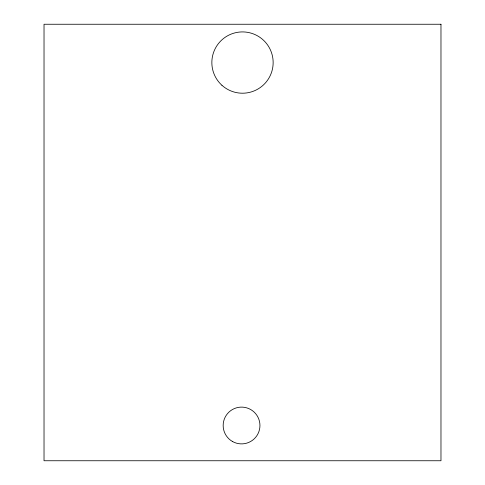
<?xml version="1.0" encoding="UTF-8"?>
<svg xmlns="http://www.w3.org/2000/svg" width="485" height="485" viewBox="0 0 485 485"><rect width="100%" height="100%" fill="white"/><g stroke="black" fill="none" stroke-linecap="round" stroke-linejoin="round"><path stroke-width="0.73" d="M440.974 24.25L44.026 24.25L44.026 460.75L440.974 460.75L440.974 24.25M232.363 441.429A18.394 18.394 0 0 0 259.948 425.503A18.394 18.394 0 0 0 232.363 409.57A18.394 18.394 0 0 0 232.363 441.429M221.924 85.281A30.652 30.652 0 0 0 272.461 69.028A30.652 30.652 0 0 0 233.115 33.386A30.652 30.652 0 0 0 221.924 85.281"/></g></svg>
